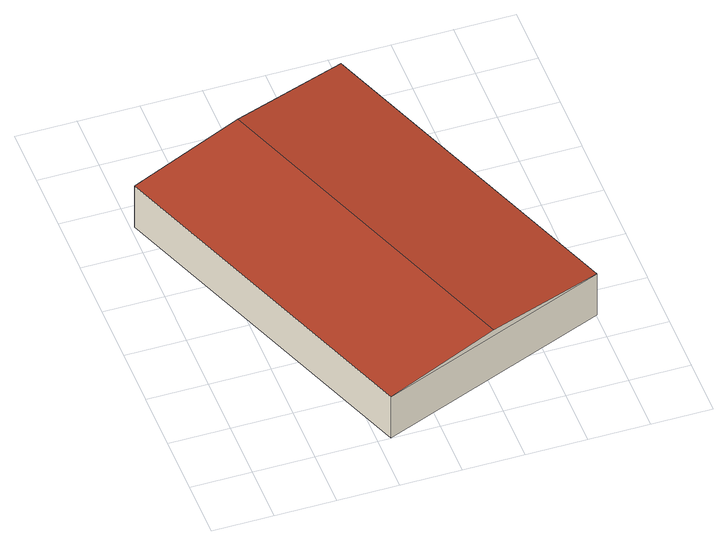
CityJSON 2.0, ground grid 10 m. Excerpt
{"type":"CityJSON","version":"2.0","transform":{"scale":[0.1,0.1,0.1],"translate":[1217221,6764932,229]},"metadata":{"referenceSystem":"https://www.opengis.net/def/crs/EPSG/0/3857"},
"CityObjects":{
"building1":{"type":"Building","attributes":{"Gemeindeschluessel":"15085055","BezugspunktDach":"2000","Geometrietyp2DReferenz":"3000","measuredHeight":9.79,"function":"31001_2000"},"address":[{"Country":"Deutschland","Locality":"Blankenburg (Harz), Stadt"}],"geometry":[{"type":"Solid","lod":"2","boundaries":[[[[0,1,2]],[[3,4,5,6]],[[0,7,4,3]],[[7,8,5,4]],[[1,8,9,2]],[[7,0,2,9]],[[8,7,9]],[[1,0,3,6]],[[8,1,6,5]]]],"semantics":{"surfaces":[{"type":"WallSurface"},{"type":"GroundSurface"},{"type":"RoofSurface"}],"values":[[0,1,0,0,2,2,0,0,0]]}}]}
},
"vertices":[
[221,1,87],[601,149,87],[411,75,99],[221,1,1],[6,557,1],[386,704,1],[601,149,1],[6,557,87],[386,704,87],[196,630,99]
]}
